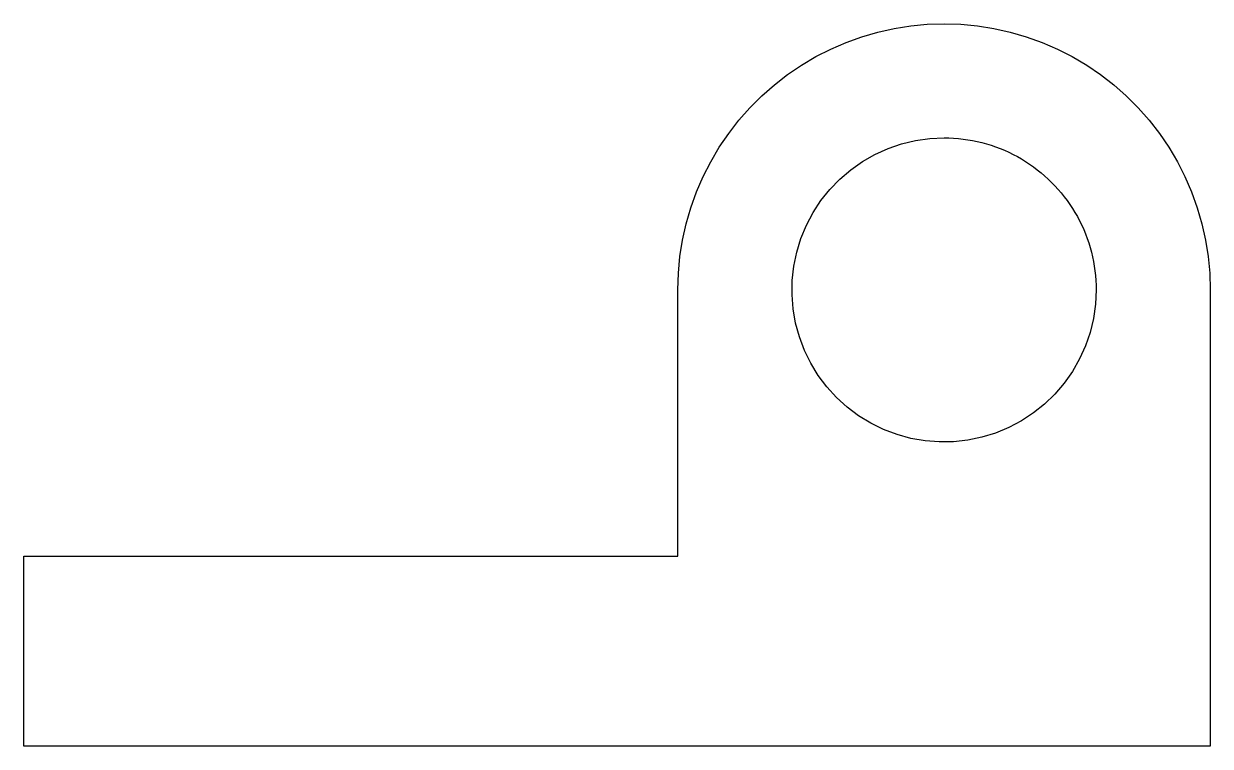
# Model space of a CAD drawing. Header units: metres. Extents: x -28.1 to 3.1, y 0 to 19.
import ezdxf

# ---------------------------------------------------------------- set-up
doc = ezdxf.new("R2010")
doc.units = ezdxf.units.M

msp = doc.modelspace()

# ---------------------------------------------------------------- linework, layer by layer
for points in [[(-10.9, 12), (-10.886, 12.44), (-10.845, 12.877), (-10.776, 13.312), (-10.68, 13.741), (-10.557, 14.163), (-10.408, 14.577), (-10.234, 14.98), (-10.034, 15.372), (-9.81, 15.751), (-9.563, 16.114), (-9.294, 16.462), (-9.003, 16.792), (-8.692, 17.103), (-8.362, 17.394), (-8.014, 17.663), (-7.651, 17.91), (-7.272, 18.134), (-6.88, 18.334), (-6.477, 18.508), (-6.063, 18.657), (-5.641, 18.78), (-5.212, 18.876), (-4.777, 18.945), (-4.34, 18.986), (-3.9, 19), (-3.46, 18.986), (-3.023, 18.945), (-2.588, 18.876), (-2.159, 18.78), (-1.737, 18.657), (-1.323, 18.508), (-0.92, 18.334), (-0.528, 18.134), (-0.149, 17.91), (0.214, 17.663), (0.562, 17.394), (0.892, 17.103), (1.203, 16.792), (1.494, 16.462), (1.763, 16.114), (2.01, 15.751), (2.234, 15.372), (2.434, 14.98), (2.608, 14.577), (2.757, 14.163), (2.88, 13.741), (2.976, 13.312), (3.045, 12.877), (3.086, 12.44), (3.1, 12)], [(0.1, 12), (0.082, 11.624), (0.029, 11.25), (-0.059, 10.884), (-0.181, 10.528), (-0.336, 10.184), (-0.523, 9.857), (-0.739, 9.548), (-0.984, 9.262), (-1.255, 9), (-1.549, 8.764), (-1.864, 8.557), (-2.197, 8.381), (-2.545, 8.236), (-2.905, 8.126), (-3.274, 8.049), (-3.649, 8.008), (-4.026, 8.002), (-4.401, 8.032), (-4.773, 8.096), (-5.136, 8.196), (-5.489, 8.329), (-5.827, 8.495), (-6.148, 8.692), (-6.45, 8.918), (-6.728, 9.172), (-6.982, 9.45), (-7.208, 9.752), (-7.405, 10.073), (-7.571, 10.411), (-7.704, 10.764), (-7.804, 11.127), (-7.868, 11.499), (-7.898, 11.874), (-7.892, 12.251), (-7.851, 12.626), (-7.774, 12.995), (-7.664, 13.355), (-7.519, 13.703), (-7.343, 14.036), (-7.136, 14.351), (-6.9, 14.645), (-6.638, 14.916), (-6.352, 15.161), (-6.043, 15.377), (-5.716, 15.564), (-5.372, 15.719), (-5.016, 15.841), (-4.65, 15.929), (-4.276, 15.982), (-3.9, 16)], [(-3.9, 16), (-3.774, 15.998), (-3.649, 15.992), (-3.524, 15.982), (-3.399, 15.968), (-3.274, 15.951), (-3.15, 15.929), (-3.027, 15.904), (-2.905, 15.874), (-2.784, 15.841), (-2.664, 15.804), (-2.545, 15.764), (-2.428, 15.719), (-2.311, 15.671), (-2.197, 15.619), (-2.084, 15.564), (-1.973, 15.505), (-1.864, 15.443), (-1.757, 15.377), (-1.652, 15.308), (-1.549, 15.236), (-1.448, 15.161), (-1.35, 15.082), (-1.255, 15), (-1.162, 14.916), (-1.072, 14.828), (-0.984, 14.738), (-0.9, 14.645), (-0.818, 14.55), (-0.739, 14.452), (-0.664, 14.351), (-0.592, 14.248), (-0.523, 14.143), (-0.457, 14.036), (-0.395, 13.927), (-0.336, 13.816), (-0.281, 13.703), (-0.229, 13.589), (-0.181, 13.472), (-0.136, 13.355), (-0.096, 13.236), (-0.059, 13.116), (-0.026, 12.995), (0.004, 12.873), (0.029, 12.75), (0.051, 12.626), (0.068, 12.501), (0.082, 12.376), (0.092, 12.251), (0.098, 12.126), (0.1, 12)], [(-10.9, 5), (-10.9, 5.14), (-10.9, 5.28), (-10.9, 5.42), (-10.9, 5.56), (-10.9, 5.7), (-10.9, 5.84), (-10.9, 5.98), (-10.9, 6.12), (-10.9, 6.26), (-10.9, 6.4), (-10.9, 6.54), (-10.9, 6.68), (-10.9, 6.82), (-10.9, 6.96), (-10.9, 7.1), (-10.9, 7.24), (-10.9, 7.38), (-10.9, 7.52), (-10.9, 7.66), (-10.9, 7.8), (-10.9, 7.94), (-10.9, 8.08), (-10.9, 8.22), (-10.9, 8.36), (-10.9, 8.5), (-10.9, 8.64), (-10.9, 8.78), (-10.9, 8.92), (-10.9, 9.06), (-10.9, 9.2), (-10.9, 9.34), (-10.9, 9.48), (-10.9, 9.62), (-10.9, 9.76), (-10.9, 9.9), (-10.9, 10.04), (-10.9, 10.18), (-10.9, 10.32), (-10.9, 10.46), (-10.9, 10.6), (-10.9, 10.74), (-10.9, 10.88), (-10.9, 11.02), (-10.9, 11.16), (-10.9, 11.3), (-10.9, 11.44), (-10.9, 11.58), (-10.9, 11.72), (-10.9, 11.86), (-10.9, 12)], [(-10.9, 5), (-10.9, 5.14), (-10.9, 5.28), (-10.9, 5.42), (-10.9, 5.56), (-10.9, 5.7), (-10.9, 5.84), (-10.9, 5.98), (-10.9, 6.12), (-10.9, 6.26), (-10.9, 6.4), (-10.9, 6.54), (-10.9, 6.68), (-10.9, 6.82), (-10.9, 6.96), (-10.9, 7.1), (-10.9, 7.24), (-10.9, 7.38), (-10.9, 7.52), (-10.9, 7.66), (-10.9, 7.8), (-10.9, 7.94), (-10.9, 8.08), (-10.9, 8.22), (-10.9, 8.36), (-10.9, 8.5), (-10.9, 8.64), (-10.9, 8.78), (-10.9, 8.92), (-10.9, 9.06), (-10.9, 9.2), (-10.9, 9.34), (-10.9, 9.48), (-10.9, 9.62), (-10.9, 9.76), (-10.9, 9.9), (-10.9, 10.04), (-10.9, 10.18), (-10.9, 10.32), (-10.9, 10.46), (-10.9, 10.6), (-10.9, 10.74), (-10.9, 10.88), (-10.9, 11.02), (-10.9, 11.16), (-10.9, 11.3), (-10.9, 11.44), (-10.9, 11.58), (-10.9, 11.72), (-10.9, 11.86), (-10.9, 12)], [(3.1, 12), (3.1, 11.76), (3.1, 11.52), (3.1, 11.28), (3.1, 11.04), (3.1, 10.8), (3.1, 10.56), (3.1, 10.32), (3.1, 10.08), (3.1, 9.84), (3.1, 9.6), (3.1, 9.36), (3.1, 9.12), (3.1, 8.88), (3.1, 8.64), (3.1, 8.4), (3.1, 8.16), (3.1, 7.92), (3.1, 7.68), (3.1, 7.44), (3.1, 7.2), (3.1, 6.96), (3.1, 6.72), (3.1, 6.48), (3.1, 6.24), (3.1, 6), (3.1, 5.76), (3.1, 5.52), (3.1, 5.28), (3.1, 5.04), (3.1, 4.8), (3.1, 4.56), (3.1, 4.32), (3.1, 4.08), (3.1, 3.84), (3.1, 3.6), (3.1, 3.36), (3.1, 3.12), (3.1, 2.88), (3.1, 2.64), (3.1, 2.4), (3.1, 2.16), (3.1, 1.92), (3.1, 1.68), (3.1, 1.44), (3.1, 1.2), (3.1, 0.96), (3.1, 0.72), (3.1, 0.48), (3.1, 0.24), (3.1, 0)], [(-28.1, 0), (-28.1, 0.1), (-28.1, 0.2), (-28.1, 0.3), (-28.1, 0.4), (-28.1, 0.5), (-28.1, 0.6), (-28.1, 0.7), (-28.1, 0.8), (-28.1, 0.9), (-28.1, 1), (-28.1, 1.1), (-28.1, 1.2), (-28.1, 1.3), (-28.1, 1.4), (-28.1, 1.5), (-28.1, 1.6), (-28.1, 1.7), (-28.1, 1.8), (-28.1, 1.9), (-28.1, 2), (-28.1, 2.1), (-28.1, 2.2), (-28.1, 2.3), (-28.1, 2.4), (-28.1, 2.5), (-28.1, 2.6), (-28.1, 2.7), (-28.1, 2.8), (-28.1, 2.9), (-28.1, 3), (-28.1, 3.1), (-28.1, 3.2), (-28.1, 3.3), (-28.1, 3.4), (-28.1, 3.5), (-28.1, 3.6), (-28.1, 3.7), (-28.1, 3.8), (-28.1, 3.9), (-28.1, 4), (-28.1, 4.1), (-28.1, 4.2), (-28.1, 4.3), (-28.1, 4.4), (-28.1, 4.5), (-28.1, 4.6), (-28.1, 4.7), (-28.1, 4.8), (-28.1, 4.9), (-28.1, 5)], [(-28.1, 5), (-27.756, 5), (-27.412, 5), (-27.068, 5), (-26.724, 5), (-26.38, 5), (-26.036, 5), (-25.692, 5), (-25.348, 5), (-25.004, 5), (-24.66, 5), (-24.316, 5), (-23.972, 5), (-23.628, 5), (-23.284, 5), (-22.94, 5), (-22.596, 5), (-22.252, 5), (-21.908, 5), (-21.564, 5), (-21.22, 5), (-20.876, 5), (-20.532, 5), (-20.188, 5), (-19.844, 5), (-19.5, 5), (-19.156, 5), (-18.812, 5), (-18.468, 5), (-18.124, 5), (-17.78, 5), (-17.436, 5), (-17.092, 5), (-16.748, 5), (-16.404, 5), (-16.06, 5), (-15.716, 5), (-15.372, 5), (-15.028, 5), (-14.684, 5), (-14.34, 5), (-13.996, 5), (-13.652, 5), (-13.308, 5), (-12.964, 5), (-12.62, 5), (-12.276, 5), (-11.932, 5), (-11.588, 5), (-11.244, 5), (-10.9, 5)], [(-20, 5), (-19.818, 5), (-19.636, 5), (-19.454, 5), (-19.272, 5), (-19.09, 5), (-18.908, 5), (-18.726, 5), (-18.544, 5), (-18.362, 5), (-18.18, 5), (-17.998, 5), (-17.816, 5), (-17.634, 5), (-17.452, 5), (-17.27, 5), (-17.088, 5), (-16.906, 5), (-16.724, 5), (-16.542, 5), (-16.36, 5), (-16.178, 5), (-15.996, 5), (-15.814, 5), (-15.632, 5), (-15.45, 5), (-15.268, 5), (-15.086, 5), (-14.904, 5), (-14.722, 5), (-14.54, 5), (-14.358, 5), (-14.176, 5), (-13.994, 5), (-13.812, 5), (-13.63, 5), (-13.448, 5), (-13.266, 5), (-13.084, 5), (-12.902, 5), (-12.72, 5), (-12.538, 5), (-12.356, 5), (-12.174, 5), (-11.992, 5), (-11.81, 5), (-11.628, 5), (-11.446, 5), (-11.264, 5), (-11.082, 5), (-10.9, 5)], [(3.1, 0), (2.476, 0), (1.852, 0), (1.228, 0), (0.604, 0), (-0.02, 0), (-0.644, 0), (-1.268, 0), (-1.892, 0), (-2.516, 0), (-3.14, 0), (-3.764, 0), (-4.388, 0), (-5.012, 0), (-5.636, 0), (-6.26, 0), (-6.884, 0), (-7.508, 0), (-8.132, 0), (-8.756, 0), (-9.38, 0), (-10.004, 0), (-10.628, 0), (-11.252, 0), (-11.876, 0), (-12.5, 0), (-13.124, 0), (-13.748, 0), (-14.372, 0), (-14.996, 0), (-15.62, 0), (-16.244, 0), (-16.868, 0), (-17.492, 0), (-18.116, 0), (-18.74, 0), (-19.364, 0), (-19.988, 0), (-20.612, 0), (-21.236, 0), (-21.86, 0), (-22.484, 0), (-23.108, 0), (-23.732, 0), (-24.356, 0), (-24.98, 0), (-25.604, 0), (-26.228, 0), (-26.852, 0), (-27.476, 0), (-28.1, 0)]]:
    msp.add_lwpolyline(points)

doc.saveas('drawing.dxf')
